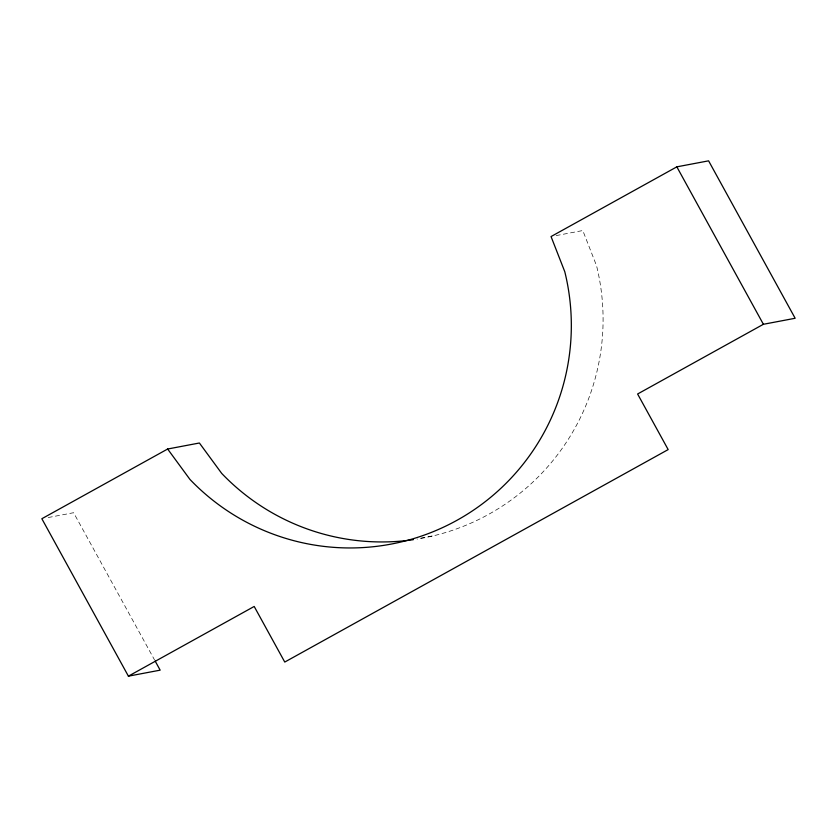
<?xml version="1.0" encoding="UTF-8"?>
<svg xmlns="http://www.w3.org/2000/svg" width="837" height="837" viewBox="0 0 837 837"><rect width="100%" height="100%" fill="white"/><g stroke="black" fill="none" stroke-linecap="round" stroke-linejoin="round"><path stroke-width="0.63" stroke-dasharray="4.18 3.14" d="M556.134 235.595L582.803 230.541L596.54 265.706A222.966 221.7 79.3 0 1 417.192 539.091M48.201 517.528L73.604 512.715L154.51 659.88M420.854 538.118L434.821 535.471"/><path stroke-width="1.26" d="M413.352 539.677A222.966 221.7 79.3 0 1 221.711 473.418L199.394 443.003L167.641 449.019L41.85 518.731L128.406 676.16L160.16 670.155L155.138 661.021M128.406 676.16L254.197 606.459L284.758 662.057L668.167 449.584L637.606 393.997L763.396 324.285L795.15 318.269L708.594 160.84L676.84 166.845L551.049 236.557L564.787 271.722A222.966 221.7 79.3 0 1 456.939 520.311A222.966 221.7 79.3 0 1 189.957 479.434L167.641 449.019M676.84 166.845L763.396 324.285"/></g></svg>
